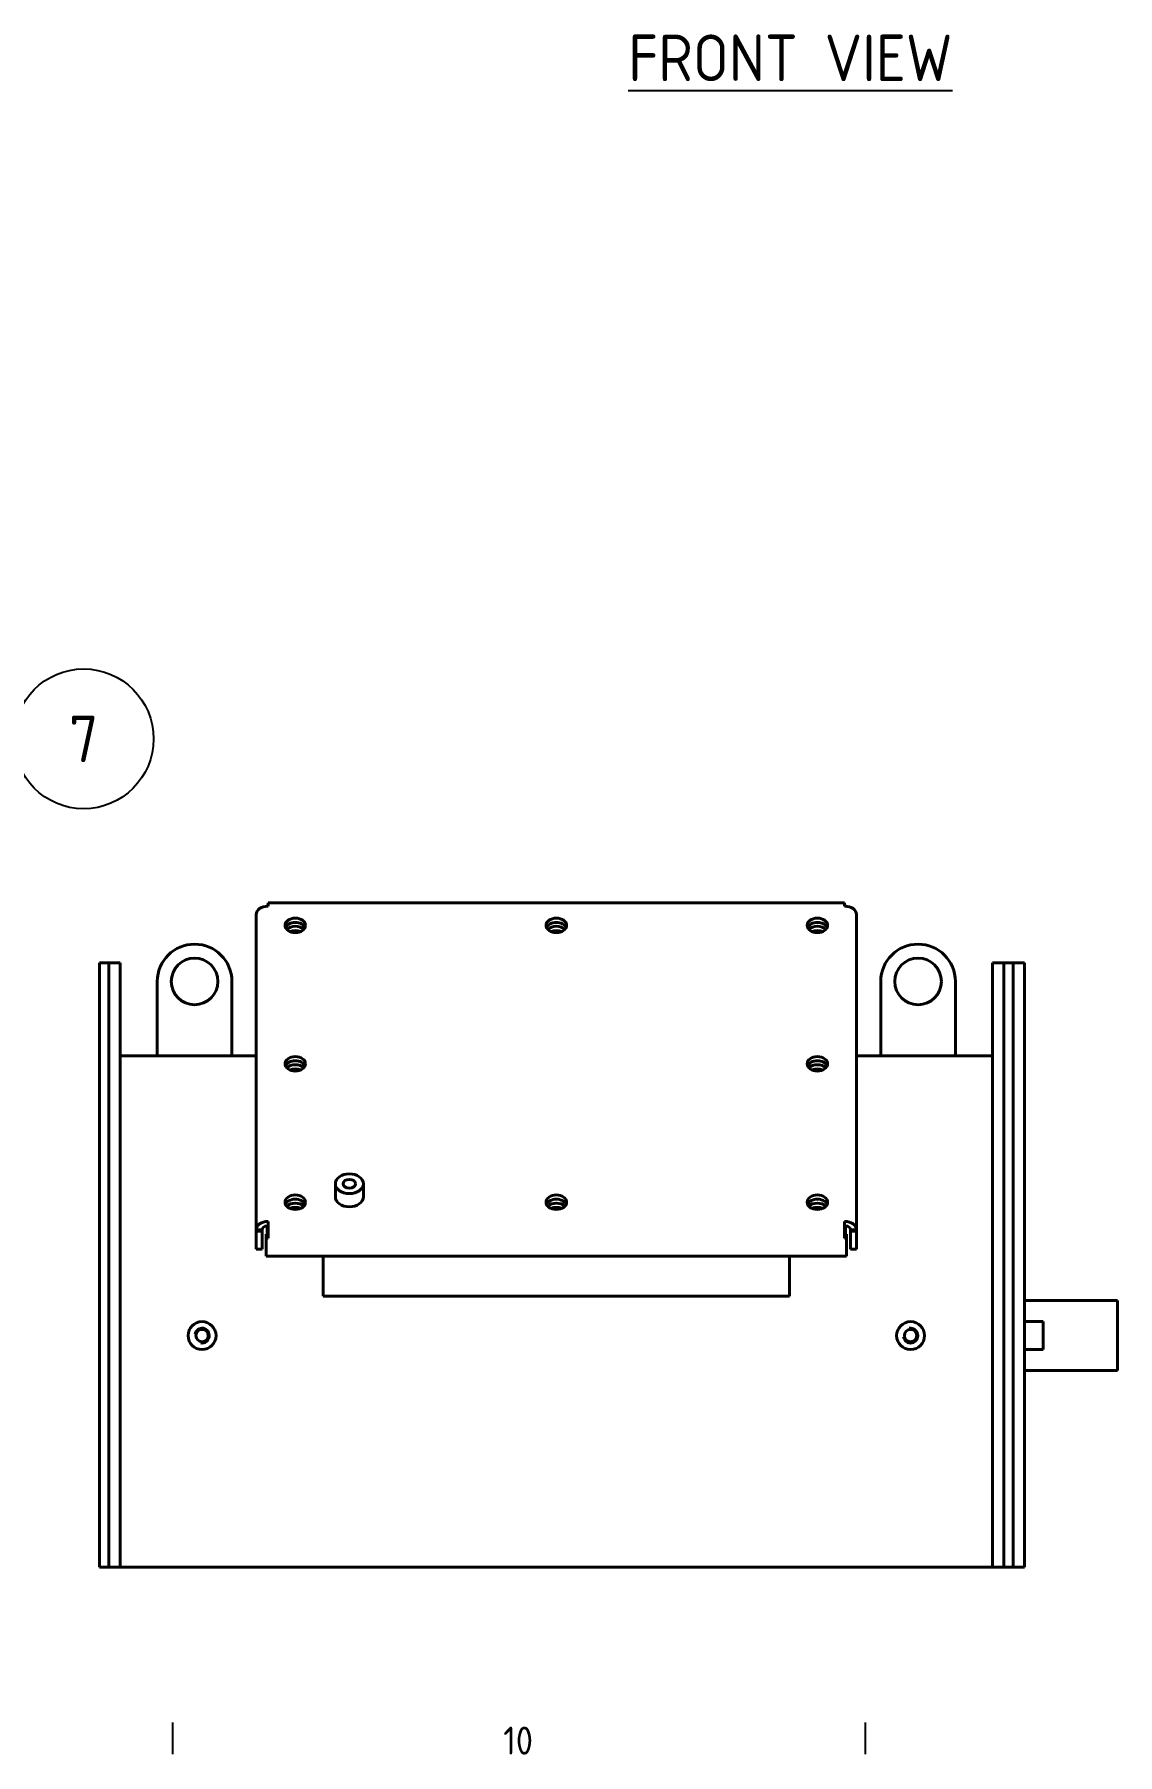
# Model space of a CAD drawing. Header units: millimetres. Extents: x 0 to 5945, y 0 to 4205.
# Drawn here: x 2155 to 2736, y 83 to 1006 of the extents above; entities that cross this region are included whole.
import ezdxf

# ---------------------------------------------------------------- set-up
doc = ezdxf.new("R2010")
doc.units = ezdxf.units.MM
doc.header["$LTSCALE"] = 5
doc.layers.get('0').update_dxf_attribs({"color": 3, "lineweight": 25})
for name, color, linetype, lineweight in [('가시적인 것(ISO)', 3, 'Continuous', 40), ('가시적인 좁은 것(ISO)', 3, 'Continuous', 35), ('경계(ISO)', 7, 'Continuous', 25), ('기호(ISO)', 5, 'Continuous', 25)]:
    doc.layers.add(name, color=color, linetype=linetype, lineweight=lineweight)
doc.styles.add('문자 텍스트_PSTEK_POSCO', font='isocp.shx')
doc.styles.add('부품번호텍스트_PSTEK_POSCO', font='isocp.shx')

# ---------------------------------------------------------------- blocks, each defined once
blk = doc.blocks.new('경계 Default Border')
at = {"layer": '경계(ISO)'}
for p, q in [((445.88, 20), (445.88, 16.6)), ((520.19, 20), (520.19, 16.6))]:
    blk.add_line(p, q, dxfattribs=at)
at = {"layer": '경계(ISO)', "color": 2, "insert": (481.35, 16.57), "char_height": 3, "attachment_point": 7, "style": '문자 텍스트_PSTEK_POSCO'}
blk.add_mtext('10', dxfattribs=at)
blk = doc.blocks.new('품번기호10')
at = {"layer": '기호(ISO)', "color": 7}
for p, q in [((372.6, 113.59), (428.98, 124.17)), ((372.51, 114.08), (370.15, 113.12)), ((372.6, 113.59), (370.15, 113.12)), ((370.15, 113.12), (372.7, 113.09)), ((372.7, 113.09), (372.51, 114.08))]:
    blk.add_line(p, q, dxfattribs=at)
at = {"layer": '기호(ISO)', "color": 7, "flags": 128}
blk.add_lwpolyline([(372.51, 114.08), (370.15, 113.12)], dxfattribs=at)
at = {"layer": '기호(ISO)'}
blk.add_circle((436.35, 125.55), 7.5, dxfattribs=at)
at = {"layer": '기호(ISO)', "color": 7}
blk.add_solid([(372.51, 114.08), (370.15, 113.12), (372.7, 113.09), (372.51, 114.08)], dxfattribs=at)
at = {"layer": '기호(ISO)', "color": 7, "insert": (436.35, 125.55), "char_height": 5, "attachment_point": 5, "style": '부품번호텍스트_PSTEK_POSCO'}
blk.add_mtext('7', dxfattribs=at)

msp = doc.modelspace()

# ---------------------------------------------------------------- linework, layer by layer
at = {"layer": '가시적인 것(ISO)'}
for p, q in [((2280.637, 537.998), (2279.699, 537.998)), ((2279.699, 537.95), (2279.699, 537.998)), ((2589.837, 539.873), (2280.637, 539.873)), ((2280.637, 539.873), (2280.637, 537.998)), ((2589.837, 537.998), (2589.837, 539.873)), ((2590.774, 537.998), (2589.837, 537.998)), ((2590.774, 537.95), (2590.774, 537.998)), ((2274.306, 534.136), (2274.237, 534.136)), ((2274.237, 534.136), (2274.237, 533.473)), ((2274.237, 364.333), (2274.237, 533.473)), ((2596.168, 534.136), (2596.237, 534.136)), ((2596.237, 533.473), (2596.237, 534.136)), ((2596.237, 533.473), (2596.237, 364.333)), ((2190.237, 507.623), (2190.237, 183.345)), ((2195.237, 507.623), (2190.237, 507.623)), ((2195.237, 183.345), (2195.237, 507.623)), ((2195.237, 507.623), (2201.237, 507.623)), ((2195.237, 183.345), (2195.237, 507.623)), ((2201.237, 183.345), (2201.237, 507.623)), ((2669.237, 507.623), (2669.237, 183.345)), ((2675.237, 507.623), (2669.237, 507.623)), ((2675.237, 507.623), (2675.237, 183.345)), ((2675.237, 507.623), (2675.237, 183.345)), ((2680.237, 507.623), (2675.237, 507.623)), ((2680.237, 183.345), (2680.237, 507.623)), ((2680.237, 507.623), (2680.237, 183.345)), ((2686.237, 507.623), (2680.237, 507.623)), ((2686.237, 507.623), (2686.237, 183.345)), ((2221.237, 457.623), (2221.237, 497.623)), ((2261.237, 497.623), (2261.237, 457.623)), ((2609.237, 497.623), (2609.237, 457.623)), ((2649.237, 457.623), (2649.237, 497.623)), ((2201.237, 457.623), (2221.237, 457.623)), ((2261.237, 457.623), (2221.237, 457.623)), ((2261.237, 457.623), (2274.237, 457.623)), ((2596.237, 457.623), (2609.237, 457.623)), ((2609.237, 457.623), (2649.237, 457.623)), ((2649.237, 457.623), (2669.237, 457.623)), ((2316.737, 382.011), (2316.737, 389.082)), ((2331.737, 382.011), (2331.737, 389.082)), ((2277.437, 364.333), (2274.237, 364.333)), ((2274.237, 364.333), (2274.237, 363.67)), ((2277.437, 363.67), (2274.237, 363.67)), ((2274.237, 363.67), (2274.237, 354.054)), ((2277.437, 364.333), (2277.437, 363.67)), ((2277.437, 363.67), (2277.437, 354.054)), ((2280.637, 362.07), (2279.699, 362.07)), ((2279.699, 362.07), (2279.699, 359.807)), ((2280.237, 366.596), (2280.237, 366.313)), ((2280.237, 366.313), (2280.637, 366.313)), ((2280.237, 364.191), (2280.237, 366.313)), ((2280.237, 364.191), (2280.237, 362.07)), ((2280.237, 364.191), (2280.637, 364.191)), ((2280.237, 364.191), (2280.637, 364.191)), ((2280.637, 368.858), (2280.637, 359.807)), ((2589.837, 359.807), (2589.837, 368.858)), ((2589.837, 366.313), (2590.237, 366.313)), ((2589.837, 364.191), (2590.237, 364.191)), ((2589.837, 364.191), (2590.237, 364.191)), ((2589.837, 362.07), (2590.774, 362.07)), ((2590.237, 366.313), (2590.237, 366.596)), ((2590.237, 364.191), (2590.237, 366.313)), ((2590.237, 364.191), (2590.237, 362.07)), ((2590.774, 362.07), (2590.774, 359.807)), ((2593.037, 364.333), (2593.037, 363.67)), ((2593.037, 364.333), (2596.237, 364.333)), ((2593.037, 363.67), (2593.037, 354.054)), ((2593.037, 363.67), (2596.237, 363.67)), ((2596.237, 363.67), (2596.237, 364.333)), ((2596.237, 354.054), (2596.237, 363.67)), ((2277.437, 354.054), (2274.237, 354.054)), ((2279.699, 350.191), (2279.699, 359.807)), ((2279.699, 359.807), (2280.637, 359.807)), ((2589.837, 359.807), (2590.774, 359.807)), ((2590.774, 359.807), (2590.774, 350.191)), ((2593.037, 354.054), (2596.237, 354.054)), ((2590.774, 350.191), (2279.699, 350.191)), ((2310.237, 350.191), (2310.237, 328.836)), ((2560.237, 350.191), (2560.237, 328.836)), ((2560.237, 328.836), (2310.237, 328.836)), ((2686.237, 326.373), (2736.237, 326.373)), ((2736.237, 288.873), (2736.237, 326.373)), ((2686.237, 315.123), (2696.237, 315.123)), ((2696.237, 300.123), (2696.237, 315.123)), ((2686.237, 300.123), (2696.237, 300.123)), ((2686.237, 288.873), (2736.237, 288.873)), ((2195.237, 183.345), (2190.237, 183.345)), ((2201.237, 183.345), (2195.237, 183.345)), ((2669.237, 183.345), (2201.237, 183.345)), ((2675.237, 183.345), (2669.237, 183.345)), ((2680.237, 183.345), (2675.237, 183.345)), ((2686.237, 183.345), (2680.237, 183.345))]:
    msp.add_line(p, q, dxfattribs=at)
for centre, radius in [((2241.237, 497.623), 12.5), ((2629.237, 497.623), 12.5), ((2245.237, 307.623), 7.5), ((2625.237, 307.623), 7.5), ((2245.237, 307.623), 3.324), ((2625.237, 307.623), 3.324)]:
    msp.add_circle(centre, radius, dxfattribs=at)
for centre in [(2241.237, 497.623), (2629.237, 497.623)]:
    msp.add_arc(centre, 20, 0, 180, dxfattribs=at)
for centre, major_axis, start_param, end_param in [((2280.637, 533.473), (-6.4, 0), 4.712389, 6.2831853), ((2589.837, 533.473), (6.4, 0), 0, 1.5707963), ((2295.237, 525.412), (-5.5, 0), 3.4367695, 5.9880084), ((2295.237, 525.412), (5.5, 0), 0.2951769, 2.8464158), ((2295.237, 523.291), (5.5, 0), 0.5987815, 2.5428112), ((2295.237, 523.291), (-5.5, 0), 3.7403741, 5.6844038), ((2435.237, 525.412), (-5.5, 0), 3.4367695, 5.9880084), ((2435.237, 525.412), (5.5, 0), 0.2951769, 2.8464158), ((2435.237, 523.291), (5.5, 0), 0.5987815, 2.5428112), ((2435.237, 523.291), (-5.5, 0), 3.7403741, 5.6844038), ((2575.237, 525.412), (-5.5, 0), 3.4367695, 5.9880084), ((2575.237, 525.412), (5.5, 0), 0.2951769, 2.8464158), ((2575.237, 523.291), (5.5, 0), 0.5987815, 2.5428112), ((2575.237, 523.291), (-5.5, 0), 3.7403741, 5.6844038), ((2295.237, 521.028), (-5.5, 0), 4.1662677, 5.2585103), ((2435.237, 521.028), (-5.5, 0), 4.1662677, 5.2585103), ((2575.237, 521.028), (-5.5, 0), 4.1662677, 5.2585103), ((2295.237, 451.166), (-5.5, 0), 3.4367695, 5.9880084), ((2295.237, 451.166), (5.5, 0), 0.2951769, 2.8464158), ((2295.237, 449.044), (5.5, 0), 0.5987815, 2.5428112), ((2295.237, 449.044), (-5.5, 0), 3.7403741, 5.6844038), ((2575.237, 451.166), (-5.5, 0), 3.4367695, 5.9880084), ((2575.237, 451.166), (5.5, 0), 0.2951769, 2.8464158), ((2575.237, 449.044), (5.5, 0), 0.5987815, 2.5428112), ((2575.237, 449.044), (-5.5, 0), 3.7403741, 5.6844038), ((2295.237, 446.782), (-5.5, 0), 4.1662677, 5.2585103), ((2575.237, 446.782), (-5.5, 0), 4.1662677, 5.2585103), ((2295.237, 376.919), (-5.5, 0), 3.4367695, 5.9880084), ((2295.237, 376.919), (5.5, 0), 0.2951769, 2.8464158), ((2295.237, 374.798), (5.5, 0), 0.5987815, 2.5428112), ((2295.237, 374.798), (-5.5, 0), 3.7403741, 5.6844038), ((2324.237, 382.011), (7.5, 0), 3.1415927, 6.2831853), ((2435.237, 376.919), (-5.5, 0), 3.4367695, 5.9880084), ((2435.237, 376.919), (5.5, 0), 0.2951769, 2.8464158), ((2435.237, 374.798), (5.5, 0), 0.5987815, 2.5428112), ((2435.237, 374.798), (-5.5, 0), 3.7403741, 5.6844038), ((2575.237, 376.919), (-5.5, 0), 3.4367695, 5.9880084), ((2575.237, 376.919), (5.5, 0), 0.2951769, 2.8464158), ((2575.237, 374.798), (5.5, 0), 0.5987815, 2.5428112), ((2575.237, 374.798), (-5.5, 0), 3.7403741, 5.6844038), ((2295.237, 372.535), (-5.5, 0), 4.1662677, 5.2585103), ((2435.237, 372.535), (-5.5, 0), 4.1662677, 5.2585103), ((2575.237, 372.535), (-5.5, 0), 4.1662677, 5.2585103), ((2280.637, 364.333), (-6.4, 0), 4.712389, 6.2831853), ((2280.637, 364.333), (-3.2, 0), 4.8377168, 6.2831853), ((2589.837, 364.333), (6.4, 0), 0, 1.5707963), ((2589.837, 364.333), (3.2, 0), 0, 1.4454685)]:
    msp.add_ellipse(centre, major_axis=major_axis, ratio=0.7071068, start_param=start_param, end_param=end_param, dxfattribs=at)
for centre, major_axis in [((2295.237, 527.675), (5.5, 0)), ((2435.237, 527.675), (5.5, 0)), ((2575.237, 527.675), (5.5, 0)), ((2295.237, 453.428), (5.5, 0)), ((2575.237, 453.428), (5.5, 0)), ((2324.237, 389.082), (7.5, 0)), ((2324.237, 389.082), (3.323, 0)), ((2295.237, 379.182), (5.5, 0)), ((2435.237, 379.182), (5.5, 0)), ((2575.237, 379.182), (5.5, 0))]:
    msp.add_ellipse(centre, major_axis=major_axis, ratio=0.7071068, dxfattribs=at)
at = {"layer": '가시적인 좁은 것(ISO)'}
for centre, start, end in [((2245.237, 307.623), 260, 170), ((2625.237, 307.623), 190, 100)]:
    msp.add_arc(centre, 4, start, end, dxfattribs=at)

# ---------------------------------------------------------------- block references
at = {"xscale": 5, "yscale": 5, "zscale": 5}
msp.add_blockref('경계 Default Border', (0, 0), dxfattribs=at)
at = {"layer": '기호(ISO)', "xscale": 5, "yscale": 5, "zscale": 5}
msp.add_blockref('품번기호10', (0, 0), dxfattribs=at)

# ---------------------------------------------------------------- texts
at = {"layer": '기호(ISO)', "color": 2, "insert": (2560.763, 993.07), "char_height": 25, "width": 625.93245, "attachment_point": 5, "style": '문자 텍스트_PSTEK_POSCO'}
msp.add_mtext('{\\fISOCP|b0|i0;\\H25.0000;\\LFRONT VIEW}', dxfattribs=at)

doc.saveas('drawing.dxf')
